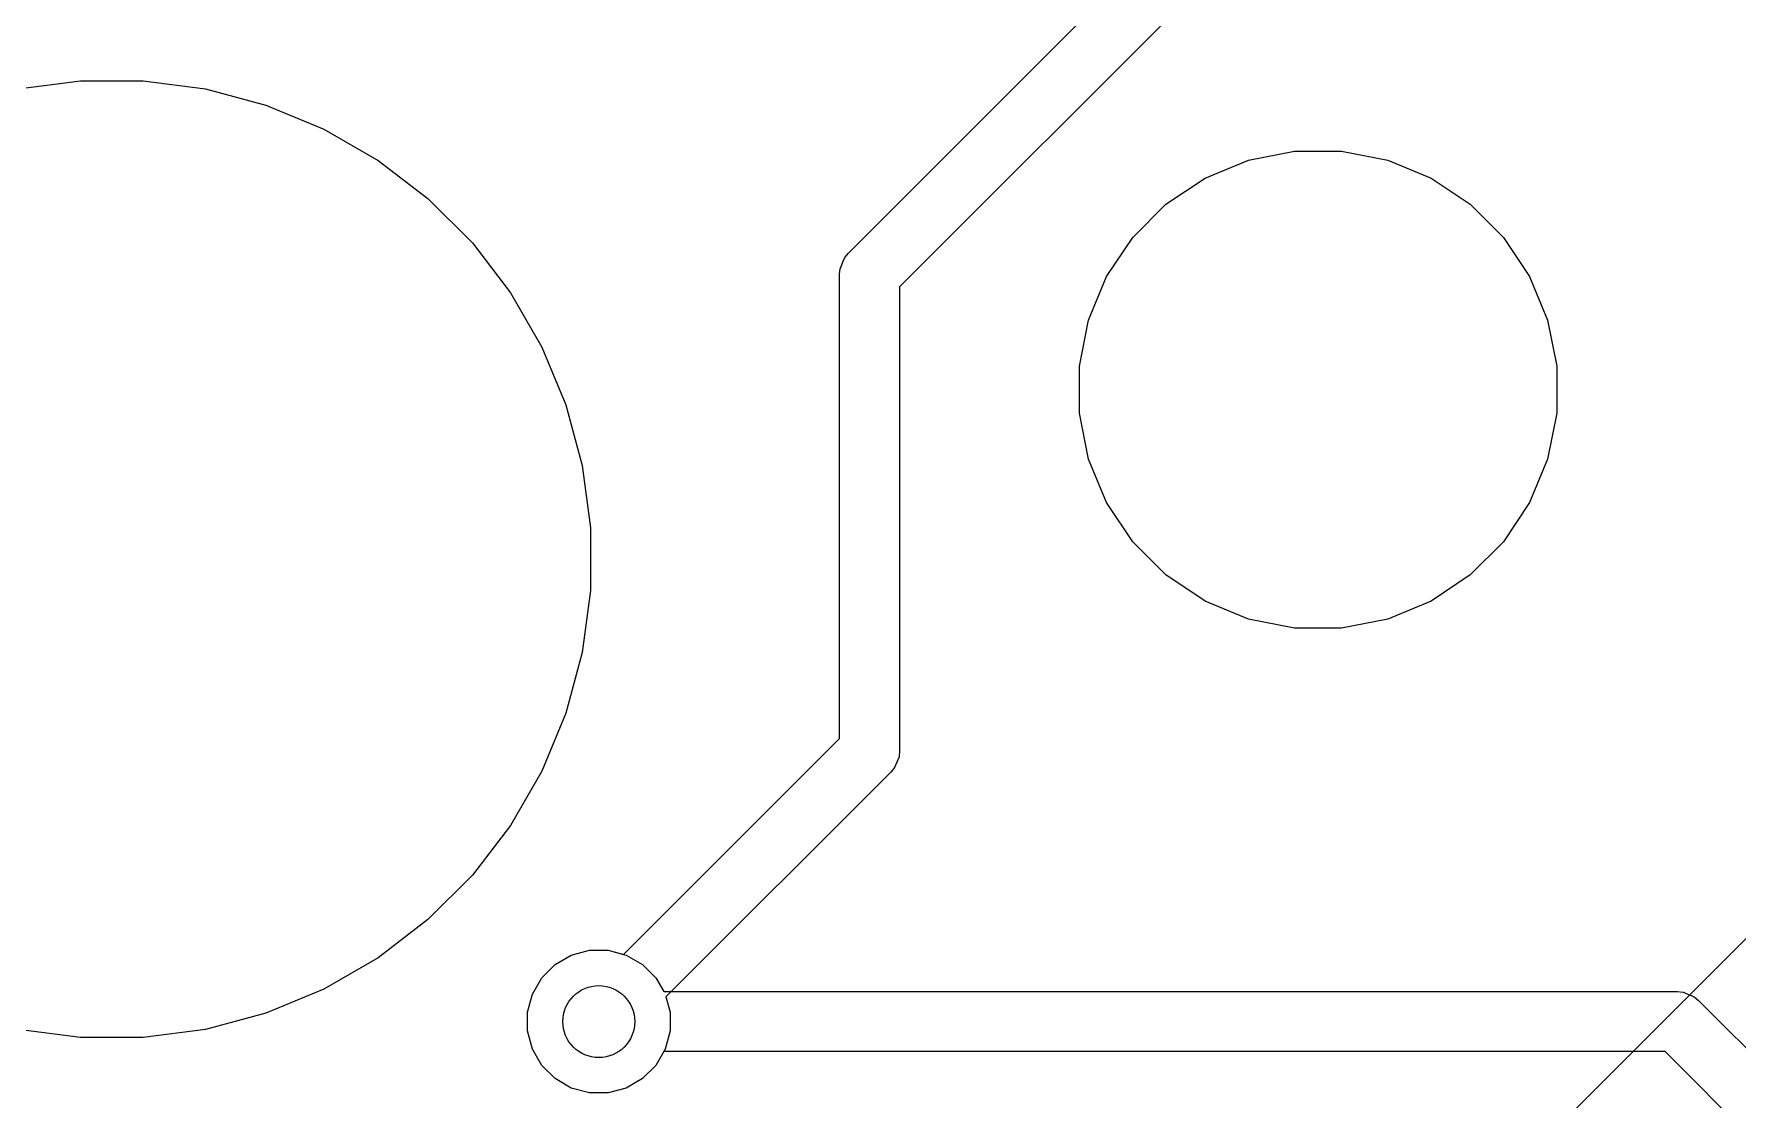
# Model space of a CAD drawing. Header units: millimetres. Extents: x 14 to 286, y -133 to -45.
# Drawn here: x 208.24 to 215.35, y -80.08 to -75.63 of the extents above; entities that cross this region are included whole.
import ezdxf

# ---------------------------------------------------------------- set-up
doc = ezdxf.new("R2010")
doc.units = ezdxf.units.MM
for name, color, linetype, true_color in [('B.Cu', 153, 'CONTINUOUS', 0x4d7fc4), ('B.Mask', 4, 'CONTINUOUS', 0x02ffee), ('F.Cu', 13, 'CONTINUOUS', 0xc83434), ('F.Mask', 201, 'CONTINUOUS', 0xd864ff), ('F.Silkscreen', 41, 'CONTINUOUS', 0xf2eda1)]:
    doc.layers.add(name, color=color, linetype=linetype, true_color=true_color)

msp = doc.modelspace()

# ---------------------------------------------------------------- linework, layer by layer
at = {"layer": 'B.Cu', "linetype": 'CONTINUOUS'}
for p, q in [((211.638712, -76.545912), (213.3737, -74.810923)), ((213.587089, -74.951088), (211.8521, -76.686076)), ((211.605206, -76.608215), (211.617036, -76.579654)), ((211.617036, -76.579654), (211.623166, -76.564854)), ((211.623166, -76.564854), (211.623171, -76.564848)), ((211.623171, -76.564848), (211.638712, -76.545912)), ((211.6021, -76.6343), (211.604502, -76.609914)), ((211.6021, -78.570424), (211.6021, -76.6343)), ((211.604502, -76.609914), (211.605206, -76.608215)), ((211.8521, -76.686076), (211.8521, -78.6222)), ((210.701134, -79.471389), (211.6021, -78.570424)), ((211.849698, -78.646587), (211.831034, -78.691646)), ((211.8521, -78.6222), (211.849698, -78.646586)), ((211.849698, -78.646586), (211.849698, -78.646587)), ((211.815488, -78.710588), (210.87791, -79.648165)), ((211.831034, -78.691646), (211.815488, -78.710588)), ((213.59127, -81.196075), (216.0386, -78.748746)), ((210.415072, -79.513594), (210.482895, -79.474436)), ((210.482895, -79.474436), (210.558542, -79.454167)), ((210.558542, -79.454167), (210.636858, -79.454167)), ((210.636858, -79.454167), (210.701134, -79.471389)), ((210.320536, -79.636795), (210.359694, -79.568972)), ((210.359694, -79.568972), (210.415072, -79.513594)), ((210.300267, -79.712442), (210.320536, -79.636795)), ((210.87791, -79.648165), (210.895133, -79.712442)), ((210.300267, -79.790758), (210.300267, -79.712442)), ((210.895133, -79.712442), (210.895133, -79.790758)), ((210.320536, -79.866405), (210.300267, -79.790758)), ((210.895133, -79.790758), (210.874864, -79.866405)), ((210.359694, -79.934228), (210.320536, -79.866405)), ((210.415072, -79.989606), (210.359694, -79.934228)), ((210.835706, -79.934228), (210.780328, -79.989606)), ((210.874864, -79.866405), (210.835706, -79.934228)), ((210.482895, -80.028764), (210.415072, -79.989606)), ((210.780328, -79.989606), (210.712505, -80.028764)), ((210.558542, -80.049033), (210.482895, -80.028764)), ((210.636858, -80.049033), (210.558542, -80.049033)), ((210.712505, -80.028764), (210.636858, -80.049033))]:
    msp.add_line(p, q, dxfattribs=at)
at = {"layer": 'B.Cu'}
msp.add_circle((210.5977, -79.7516), 0.15, dxfattribs=at)
at = {"layer": 'B.Mask', "linetype": 'CONTINUOUS'}
for p, q in [((208.176519, -75.860929), (208.435894, -75.826782)), ((208.435894, -75.826782), (208.697506, -75.826782)), ((208.697506, -75.826782), (208.956881, -75.860929)), ((208.956881, -75.860929), (209.209579, -75.92864)), ((209.209579, -75.92864), (209.451277, -76.028755)), ((209.451277, -76.028755), (209.67784, -76.159561)), ((209.67784, -76.159561), (209.885392, -76.31882)), ((213.125865, -76.23358), (213.306977, -76.158561)), ((213.306977, -76.158561), (213.499245, -76.120316)), ((213.499245, -76.120316), (213.695279, -76.120316)), ((213.695279, -76.120316), (213.887547, -76.158561)), ((213.887547, -76.158561), (214.068659, -76.23358)), ((212.962869, -76.342491), (213.125865, -76.23358)), ((214.068659, -76.23358), (214.231655, -76.342491)), ((209.885392, -76.31882), (210.07038, -76.503808)), ((212.824252, -76.481108), (212.962869, -76.342491)), ((214.231655, -76.342491), (214.370272, -76.481108)), ((210.07038, -76.503808), (210.229639, -76.71136)), ((212.715341, -76.644104), (212.824252, -76.481108)), ((214.370272, -76.481108), (214.479183, -76.644104)), ((212.640322, -76.825216), (212.715341, -76.644104)), ((214.479183, -76.644104), (214.554202, -76.825216)), ((210.229639, -76.71136), (210.360445, -76.937923)), ((212.602077, -77.017484), (212.640322, -76.825216)), ((214.554202, -76.825216), (214.592447, -77.017484)), ((210.360445, -76.937923), (210.46056, -77.179621)), ((212.602077, -77.213518), (212.602077, -77.017484)), ((214.592447, -77.017484), (214.592447, -77.213518)), ((210.46056, -77.179621), (210.528271, -77.432319)), ((212.640322, -77.405786), (212.602077, -77.213518)), ((214.592447, -77.213518), (214.554202, -77.405786)), ((210.528271, -77.432319), (210.562418, -77.691694)), ((212.715341, -77.586898), (212.640322, -77.405786)), ((214.554202, -77.405786), (214.479183, -77.586898)), ((212.824252, -77.749894), (212.715341, -77.586898)), ((214.479183, -77.586898), (214.370272, -77.749894)), ((210.562418, -77.691694), (210.562418, -77.953306)), ((212.962869, -77.888511), (212.824252, -77.749894)), ((214.370272, -77.749894), (214.231655, -77.888511)), ((213.125865, -77.997422), (212.962869, -77.888511)), ((214.231655, -77.888511), (214.068659, -77.997422)), ((210.562418, -77.953306), (210.528271, -78.212681)), ((213.306977, -78.072441), (213.125865, -77.997422)), ((214.068659, -77.997422), (213.887547, -78.072441)), ((213.499245, -78.110686), (213.306977, -78.072441)), ((213.887547, -78.072441), (213.695279, -78.110686)), ((213.695279, -78.110686), (213.499245, -78.110686)), ((210.528271, -78.212681), (210.46056, -78.465379)), ((210.46056, -78.465379), (210.360445, -78.707077)), ((210.360445, -78.707077), (210.229639, -78.93364)), ((210.229639, -78.93364), (210.07038, -79.141192)), ((210.07038, -79.141192), (209.885392, -79.32618)), ((209.885392, -79.32618), (209.67784, -79.485439)), ((209.67784, -79.485439), (209.451277, -79.616245)), ((209.451277, -79.616245), (209.209579, -79.71636)), ((209.209579, -79.71636), (208.956881, -79.784071)), ((208.435894, -79.818218), (208.176519, -79.784071)), ((208.956881, -79.784071), (208.697506, -79.818218)), ((208.697506, -79.818218), (208.435894, -79.818218))]:
    msp.add_line(p, q, dxfattribs=at)
at = {"layer": 'F.Cu', "linetype": 'CONTINUOUS'}
for p, q in [((210.415072, -79.513594), (210.482895, -79.474436)), ((210.482895, -79.474436), (210.558542, -79.454167)), ((210.558542, -79.454167), (210.636858, -79.454167)), ((210.636858, -79.454167), (210.712505, -79.474436)), ((210.712505, -79.474436), (210.780328, -79.513594)), ((210.320536, -79.636795), (210.359694, -79.568972)), ((210.359694, -79.568972), (210.415072, -79.513594)), ((210.780328, -79.513594), (210.835706, -79.568972)), ((210.835706, -79.568972), (210.868978, -79.6266)), ((210.300267, -79.712442), (210.320536, -79.636795)), ((210.868978, -79.6266), (215.0959, -79.6266)), ((215.0959, -79.6266), (215.120286, -79.629002)), ((215.120286, -79.629002), (215.120287, -79.629002)), ((215.120287, -79.629002), (215.128968, -79.632598)), ((215.128968, -79.632598), (215.165346, -79.647666)), ((215.165346, -79.647666), (215.165351, -79.647671)), ((215.165351, -79.647671), (215.184288, -79.663212)), ((210.300267, -79.790758), (210.300267, -79.712442)), ((215.184288, -79.663212), (216.196924, -80.675848)), ((210.320536, -79.866405), (210.300267, -79.790758)), ((210.359694, -79.934228), (210.320536, -79.866405)), ((210.415072, -79.989606), (210.359694, -79.934228)), ((210.835706, -79.934228), (210.780328, -79.989606)), ((210.868978, -79.8766), (210.835706, -79.934228)), ((215.044124, -79.8766), (210.868978, -79.8766)), ((215.910606, -80.743082), (215.044124, -79.8766)), ((210.482895, -80.028764), (210.415072, -79.989606)), ((210.780328, -79.989606), (210.712505, -80.028764)), ((210.558542, -80.049033), (210.482895, -80.028764)), ((210.636858, -80.049033), (210.558542, -80.049033)), ((210.712505, -80.028764), (210.636858, -80.049033))]:
    msp.add_line(p, q, dxfattribs=at)
at = {"layer": 'F.Cu'}
msp.add_circle((210.5977, -79.7516), 0.15, dxfattribs=at)
at = {"layer": 'F.Mask', "linetype": 'CONTINUOUS'}
for p, q in [((208.176519, -75.860929), (208.435894, -75.826782)), ((208.435894, -75.826782), (208.697506, -75.826782)), ((208.697506, -75.826782), (208.956881, -75.860929)), ((208.956881, -75.860929), (209.209579, -75.92864)), ((209.209579, -75.92864), (209.451277, -76.028755)), ((209.451277, -76.028755), (209.67784, -76.159561)), ((209.67784, -76.159561), (209.885392, -76.31882)), ((213.125865, -76.23358), (213.306977, -76.158561)), ((213.306977, -76.158561), (213.499245, -76.120316)), ((213.499245, -76.120316), (213.695279, -76.120316)), ((213.695279, -76.120316), (213.887547, -76.158561)), ((213.887547, -76.158561), (214.068659, -76.23358)), ((212.962869, -76.342491), (213.125865, -76.23358)), ((214.068659, -76.23358), (214.231655, -76.342491)), ((209.885392, -76.31882), (210.07038, -76.503808)), ((212.824252, -76.481108), (212.962869, -76.342491)), ((214.231655, -76.342491), (214.370272, -76.481108)), ((210.07038, -76.503808), (210.229639, -76.71136)), ((212.715341, -76.644104), (212.824252, -76.481108)), ((214.370272, -76.481108), (214.479183, -76.644104)), ((212.640322, -76.825216), (212.715341, -76.644104)), ((214.479183, -76.644104), (214.554202, -76.825216)), ((210.229639, -76.71136), (210.360445, -76.937923)), ((212.602077, -77.017484), (212.640322, -76.825216)), ((214.554202, -76.825216), (214.592447, -77.017484)), ((210.360445, -76.937923), (210.46056, -77.179621)), ((212.602077, -77.213518), (212.602077, -77.017484)), ((214.592447, -77.017484), (214.592447, -77.213518)), ((210.46056, -77.179621), (210.528271, -77.432319)), ((212.640322, -77.405786), (212.602077, -77.213518)), ((214.592447, -77.213518), (214.554202, -77.405786)), ((210.528271, -77.432319), (210.562418, -77.691694)), ((212.715341, -77.586898), (212.640322, -77.405786)), ((214.554202, -77.405786), (214.479183, -77.586898)), ((212.824252, -77.749894), (212.715341, -77.586898)), ((214.479183, -77.586898), (214.370272, -77.749894)), ((210.562418, -77.691694), (210.562418, -77.953306)), ((212.962869, -77.888511), (212.824252, -77.749894)), ((214.370272, -77.749894), (214.231655, -77.888511)), ((213.125865, -77.997422), (212.962869, -77.888511)), ((214.231655, -77.888511), (214.068659, -77.997422)), ((210.562418, -77.953306), (210.528271, -78.212681)), ((213.306977, -78.072441), (213.125865, -77.997422)), ((214.068659, -77.997422), (213.887547, -78.072441)), ((213.499245, -78.110686), (213.306977, -78.072441)), ((213.887547, -78.072441), (213.695279, -78.110686)), ((213.695279, -78.110686), (213.499245, -78.110686)), ((210.528271, -78.212681), (210.46056, -78.465379)), ((210.46056, -78.465379), (210.360445, -78.707077)), ((210.360445, -78.707077), (210.229639, -78.93364)), ((210.229639, -78.93364), (210.07038, -79.141192)), ((210.07038, -79.141192), (209.885392, -79.32618)), ((209.885392, -79.32618), (209.67784, -79.485439)), ((209.67784, -79.485439), (209.451277, -79.616245)), ((209.451277, -79.616245), (209.209579, -79.71636)), ((209.209579, -79.71636), (208.956881, -79.784071)), ((208.435894, -79.818218), (208.176519, -79.784071)), ((208.956881, -79.784071), (208.697506, -79.818218)), ((208.697506, -79.818218), (208.435894, -79.818218))]:
    msp.add_line(p, q, dxfattribs=at)
at = {"layer": 'F.Silkscreen', "linetype": 'CONTINUOUS'}
for p, q in [((208.176519, -75.860929), (208.435894, -75.826782)), ((208.435894, -75.826782), (208.697506, -75.826782)), ((208.697506, -75.826782), (208.956881, -75.860929)), ((208.956881, -75.860929), (209.209579, -75.92864)), ((209.209579, -75.92864), (209.451277, -76.028755)), ((209.451277, -76.028755), (209.67784, -76.159561)), ((209.67784, -76.159561), (209.885392, -76.31882)), ((213.125865, -76.23358), (213.306977, -76.158561)), ((213.306977, -76.158561), (213.499245, -76.120316)), ((213.499245, -76.120316), (213.695279, -76.120316)), ((213.695279, -76.120316), (213.887547, -76.158561)), ((213.887547, -76.158561), (214.068659, -76.23358)), ((212.962869, -76.342491), (213.125865, -76.23358)), ((214.068659, -76.23358), (214.231655, -76.342491)), ((209.885392, -76.31882), (210.07038, -76.503808)), ((212.824252, -76.481108), (212.962869, -76.342491)), ((214.231655, -76.342491), (214.370272, -76.481108)), ((210.07038, -76.503808), (210.229639, -76.71136)), ((212.715341, -76.644104), (212.824252, -76.481108)), ((214.370272, -76.481108), (214.479183, -76.644104)), ((212.640322, -76.825216), (212.715341, -76.644104)), ((214.479183, -76.644104), (214.554202, -76.825216)), ((210.229639, -76.71136), (210.360445, -76.937923)), ((212.602077, -77.017484), (212.640322, -76.825216)), ((214.554202, -76.825216), (214.592447, -77.017484)), ((210.360445, -76.937923), (210.46056, -77.179621)), ((212.602077, -77.213518), (212.602077, -77.017484)), ((214.592447, -77.017484), (214.592447, -77.213518)), ((210.46056, -77.179621), (210.528271, -77.432319)), ((212.640322, -77.405786), (212.602077, -77.213518)), ((214.592447, -77.213518), (214.554202, -77.405786)), ((210.528271, -77.432319), (210.562418, -77.691694)), ((212.715341, -77.586898), (212.640322, -77.405786)), ((214.554202, -77.405786), (214.479183, -77.586898)), ((212.824252, -77.749894), (212.715341, -77.586898)), ((214.479183, -77.586898), (214.370272, -77.749894)), ((210.562418, -77.691694), (210.562418, -77.953306)), ((212.962869, -77.888511), (212.824252, -77.749894)), ((214.370272, -77.749894), (214.231655, -77.888511)), ((213.125865, -77.997422), (212.962869, -77.888511)), ((214.231655, -77.888511), (214.068659, -77.997422)), ((210.562418, -77.953306), (210.528271, -78.212681)), ((213.306977, -78.072441), (213.125865, -77.997422)), ((214.068659, -77.997422), (213.887547, -78.072441)), ((213.499245, -78.110686), (213.306977, -78.072441)), ((213.887547, -78.072441), (213.695279, -78.110686)), ((213.695279, -78.110686), (213.499245, -78.110686)), ((210.528271, -78.212681), (210.46056, -78.465379)), ((210.46056, -78.465379), (210.360445, -78.707077)), ((210.360445, -78.707077), (210.229639, -78.93364)), ((210.229639, -78.93364), (210.07038, -79.141192)), ((210.07038, -79.141192), (209.885392, -79.32618)), ((209.885392, -79.32618), (209.67784, -79.485439)), ((209.67784, -79.485439), (209.451277, -79.616245)), ((209.451277, -79.616245), (209.209579, -79.71636)), ((209.209579, -79.71636), (208.956881, -79.784071)), ((208.435894, -79.818218), (208.176519, -79.784071)), ((208.956881, -79.784071), (208.697506, -79.818218)), ((208.697506, -79.818218), (208.435894, -79.818218))]:
    msp.add_line(p, q, dxfattribs=at)

doc.saveas('drawing.dxf')
